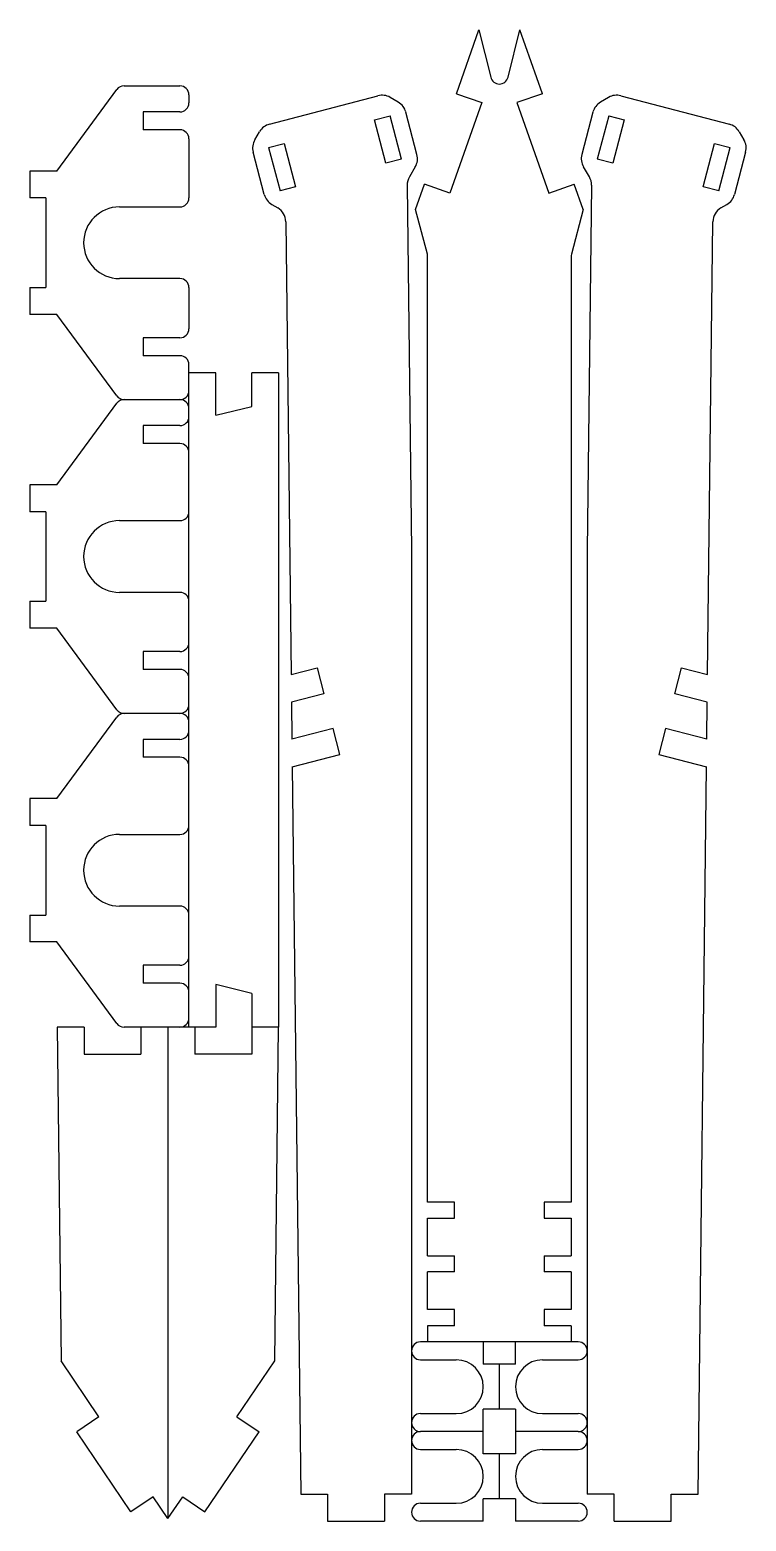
# Model space of a CAD drawing. Header units: millimetres. Extents: x -855 to -456, y -815 to 16.
import ezdxf

# ---------------------------------------------------------------- set-up
doc = ezdxf.new("R2010")
doc.units = ezdxf.units.MM

msp = doc.modelspace()

# ---------------------------------------------------------------- linework, layer by layer
at = {"color": 7, "linetype": 'Continuous', "lineweight": 25}
for p, q in [((-617.35, -19.13), (-604.84, 16.49)), ((-604.84, 16.49), (-598.23, -9.95)), ((-588.53, -9.95), (-581.92, 16.49)), ((-569.41, -19.13), (-581.92, 16.49)), ((-802.63, -14.78), (-771.46, -14.78)), ((-840.16, -62.28), (-806.66, -16.81)), ((-766.46, -19.78), (-766.46, -24.28)), ((-721.59, -36.15), (-661.1, -20.27)), ((-649.72, -23.86), (-654.27, -21.2)), ((-603.2, -24.11), (-620.96, -74.64)), ((-617.35, -19.13), (-603.2, -24.11)), ((-569.41, -19.13), (-583.56, -24.11)), ((-583.56, -24.11), (-565.8, -74.64)), ((-532.49, -21.2), (-537.04, -23.86)), ((-525.66, -20.27), (-465.17, -36.15)), ((-771.46, -29.28), (-791.96, -29.28)), ((-791.96, -29.28), (-791.96, -39.28)), ((-663.02, -33.7), (-654.32, -31.41)), ((-647.97, -55.59), (-654.32, -31.41)), ((-639.32, -53.09), (-645.56, -29.35)), ((-541.2, -29.35), (-547.44, -53.09)), ((-532.44, -31.41), (-538.79, -55.59)), ((-532.44, -31.41), (-523.74, -33.7)), ((-771.46, -39.28), (-791.96, -39.28)), ((-729.74, -44.87), (-727.08, -40.32)), ((-656.68, -57.88), (-663.02, -33.7)), ((-523.74, -33.7), (-530.08, -57.88)), ((-459.68, -40.32), (-457.02, -44.87)), ((-766.46, -44.28), (-766.46, -77.28)), ((-722.03, -49.19), (-713.32, -46.9)), ((-722.03, -49.19), (-715.68, -73.37)), ((-713.32, -46.9), (-706.97, -71.08)), ((-479.79, -71.08), (-473.44, -46.9)), ((-473.44, -46.9), (-464.73, -49.19)), ((-471.08, -73.37), (-464.73, -49.19)), ((-724.44, -75.43), (-730.67, -51.69)), ((-647.97, -55.59), (-656.68, -57.88)), ((-530.08, -57.88), (-538.79, -55.59)), ((-456.09, -51.69), (-462.32, -75.43)), ((-855.16, -62.28), (-855.16, -77.28)), ((-840.16, -62.28), (-855.16, -62.28)), ((-640.26, -59.91), (-643.54, -65.53)), ((-543.22, -65.53), (-546.5, -59.91)), ((-706.97, -71.08), (-715.68, -73.37)), ((-644.77, -70.18), (-642.38, -273.83)), ((-640.08, -83.82), (-635.11, -69.67)), ((-620.96, -74.64), (-635.11, -69.67)), ((-565.8, -74.64), (-551.65, -69.67)), ((-546.68, -83.82), (-551.65, -69.67)), ((-541.99, -70.18), (-544.38, -273.83)), ((-471.08, -73.37), (-479.79, -71.08)), ((-846.16, -77.28), (-855.16, -77.28)), ((-846.16, -77.28), (-846.16, -127.28)), ((-805.16, -82.28), (-771.46, -82.28)), ((-720.28, -80.92), (-716.9, -82.89)), ((-469.86, -82.89), (-466.48, -80.92)), ((-712.44, -90.55), (-709.48, -343.13)), ((-633.54, -108.73), (-640.08, -83.82)), ((-546.68, -83.82), (-553.22, -108.73)), ((-477.28, -343.13), (-474.32, -90.55)), ((-633.38, -637.36), (-633.38, -110)), ((-553.38, -110), (-553.38, -637.36)), ((-771.46, -122.28), (-805.16, -122.28)), ((-855.16, -127.28), (-855.16, -142.28)), ((-855.16, -127.28), (-846.16, -127.28)), ((-766.46, -127.28), (-766.46, -150.28)), ((-840.16, -142.28), (-855.16, -142.28)), ((-806.66, -187.74), (-840.16, -142.28)), ((-771.46, -155.28), (-791.96, -155.28)), ((-791.96, -155.28), (-791.96, -165.28)), ((-771.46, -165.28), (-791.96, -165.28)), ((-766.46, -539.78), (-766.46, -170.28)), ((-751.46, -174.78), (-766.46, -174.78)), ((-751.46, -198.53), (-751.46, -174.78)), ((-731.46, -193.53), (-731.46, -174.78)), ((-716.46, -174.78), (-731.46, -174.78)), ((-716.46, -174.78), (-716.46, -539.78)), ((-802.63, -189.78), (-771.46, -189.78)), ((-840.16, -237.28), (-806.66, -191.81)), ((-751.46, -198.53), (-731.46, -193.53)), ((-771.46, -204.28), (-791.96, -204.28)), ((-791.96, -204.28), (-791.96, -214.28)), ((-771.46, -214.28), (-791.96, -214.28)), ((-855.16, -237.28), (-855.16, -252.28)), ((-840.16, -237.28), (-855.16, -237.28)), ((-846.16, -252.28), (-855.16, -252.28)), ((-846.16, -252.28), (-846.16, -302.28)), ((-805.16, -257.28), (-771.46, -257.28)), ((-642.38, -273.83), (-642.38, -800.36)), ((-544.38, -273.83), (-544.38, -800.36)), ((-771.46, -297.28), (-805.16, -297.28)), ((-855.16, -302.28), (-855.16, -317.28)), ((-855.16, -302.28), (-846.16, -302.28)), ((-840.16, -317.28), (-855.16, -317.28)), ((-806.66, -362.74), (-840.16, -317.28)), ((-771.46, -330.28), (-791.96, -330.28)), ((-791.96, -330.28), (-791.96, -340.28)), ((-771.46, -340.28), (-791.96, -340.28)), ((-709.48, -343.13), (-694.97, -339.33)), ((-694.97, -339.33), (-691.17, -353.83)), ((-495.6, -353.83), (-491.79, -339.33)), ((-491.79, -339.33), (-477.28, -343.13)), ((-691.17, -353.83), (-709.3, -358.59)), ((-477.46, -358.59), (-495.6, -353.83)), ((-771.46, -364.78), (-802.63, -364.78)), ((-709.3, -358.59), (-709.06, -379.21)), ((-477.7, -379.21), (-477.46, -358.59)), ((-840.16, -412.28), (-806.66, -366.81)), ((-686.09, -373.18), (-709.06, -379.21)), ((-682.28, -387.69), (-686.09, -373.18)), ((-500.67, -373.18), (-504.48, -387.69)), ((-477.7, -379.21), (-500.67, -373.18)), ((-771.46, -379.28), (-791.96, -379.28)), ((-791.96, -379.28), (-791.96, -389.28)), ((-771.46, -389.28), (-791.96, -389.28)), ((-708.88, -394.67), (-682.28, -387.69)), ((-504.48, -387.69), (-477.88, -394.67)), ((-708.88, -394.67), (-704.12, -800.36)), ((-482.64, -800.36), (-477.88, -394.67)), ((-855.16, -412.28), (-855.16, -427.28)), ((-840.16, -412.28), (-855.16, -412.28)), ((-846.16, -427.28), (-855.16, -427.28)), ((-846.16, -427.28), (-846.16, -477.28)), ((-805.16, -432.28), (-771.46, -432.28)), ((-771.46, -472.28), (-805.16, -472.28)), ((-855.16, -477.28), (-855.16, -492.28)), ((-855.16, -477.28), (-846.16, -477.28)), ((-840.16, -492.28), (-855.16, -492.28)), ((-806.66, -537.74), (-840.16, -492.28)), ((-771.46, -505.28), (-791.96, -505.28)), ((-791.96, -505.28), (-791.96, -515.28)), ((-771.46, -515.28), (-791.96, -515.28)), ((-731.46, -521.03), (-751.46, -516.03)), ((-751.46, -516.03), (-751.46, -539.78)), ((-731.46, -521.03), (-731.46, -554.78)), ((-824.93, -539.78), (-839.93, -539.78)), ((-839.93, -539.78), (-837.75, -725.88)), ((-824.93, -539.78), (-824.93, -554.78)), ((-751.46, -539.78), (-802.63, -539.78)), ((-793.2, -539.78), (-793.2, -554.78)), ((-778.2, -539.78), (-778.2, -813.95)), ((-763.2, -539.78), (-763.2, -554.78)), ((-716.46, -539.78), (-731.46, -539.78)), ((-718.64, -725.88), (-716.46, -539.78)), ((-824.93, -554.78), (-793.2, -554.78)), ((-731.46, -554.78), (-763.2, -554.78)), ((-618.38, -637.36), (-633.38, -637.36)), ((-618.38, -646.36), (-618.38, -637.36)), ((-553.38, -637.36), (-568.38, -637.36)), ((-568.38, -637.36), (-568.38, -646.36)), ((-633.38, -667.36), (-633.38, -646.36)), ((-633.38, -646.36), (-618.38, -646.36)), ((-568.38, -646.36), (-553.38, -646.36)), ((-553.38, -646.36), (-553.38, -667.36)), ((-633.38, -667.36), (-618.38, -667.36)), ((-618.38, -676.36), (-618.38, -667.36)), ((-568.38, -667.36), (-553.38, -667.36)), ((-568.38, -667.36), (-568.38, -676.36)), ((-633.38, -697.36), (-633.38, -676.36)), ((-618.38, -676.36), (-633.38, -676.36)), ((-553.38, -676.36), (-568.38, -676.36)), ((-553.38, -676.36), (-553.38, -697.36)), ((-618.38, -697.36), (-633.38, -697.36)), ((-618.38, -706.36), (-618.38, -697.36)), ((-553.38, -697.36), (-568.38, -697.36)), ((-568.38, -697.36), (-568.38, -706.36)), ((-633.38, -706.36), (-633.38, -715.36)), ((-618.38, -706.36), (-633.38, -706.36)), ((-553.38, -706.36), (-568.38, -706.36)), ((-553.38, -706.36), (-553.38, -715.36)), ((-549.38, -715.36), (-637.38, -715.36)), ((-602.38, -715.36), (-602.38, -727.86)), ((-584.38, -727.86), (-584.38, -715.36)), ((-816.6, -757.15), (-837.75, -725.88)), ((-739.79, -757.15), (-718.64, -725.88)), ((-637.38, -725.36), (-617.38, -725.36)), ((-584.38, -727.86), (-602.38, -727.86)), ((-593.38, -752.86), (-593.38, -727.86)), ((-569.38, -725.36), (-549.38, -725.36)), ((-637.38, -755.36), (-617.38, -755.36)), ((-602.38, -777.86), (-602.38, -752.86)), ((-584.38, -752.86), (-602.38, -752.86)), ((-584.38, -752.86), (-584.38, -777.86)), ((-569.38, -755.36), (-549.38, -755.36)), ((-816.6, -757.15), (-829.03, -765.55)), ((-739.79, -757.15), (-727.36, -765.55)), ((-798.88, -810.15), (-829.03, -765.55)), ((-757.52, -810.15), (-727.36, -765.55)), ((-602.38, -765.36), (-637.38, -765.36)), ((-549.38, -765.36), (-584.38, -765.36)), ((-637.38, -775.36), (-617.38, -775.36)), ((-584.38, -777.86), (-602.38, -777.86)), ((-593.38, -802.86), (-593.38, -777.86)), ((-569.38, -775.36), (-549.38, -775.36)), ((-786.45, -801.75), (-798.88, -810.15)), ((-778.2, -813.95), (-786.45, -801.75)), ((-778.2, -813.95), (-769.94, -801.75)), ((-769.94, -801.75), (-757.52, -810.15)), ((-704.12, -800.36), (-689.12, -800.36)), ((-689.12, -800.36), (-689.12, -815.36)), ((-642.38, -800.36), (-657.38, -800.36)), ((-657.38, -800.36), (-657.38, -815.36)), ((-637.38, -805.36), (-617.38, -805.36)), ((-584.38, -802.86), (-602.38, -802.86)), ((-602.38, -815.36), (-602.38, -802.86)), ((-584.38, -802.86), (-584.38, -815.36)), ((-569.38, -805.36), (-549.38, -805.36)), ((-529.38, -800.36), (-544.38, -800.36)), ((-529.38, -815.36), (-529.38, -800.36)), ((-497.64, -800.36), (-482.64, -800.36)), ((-497.64, -815.36), (-497.64, -800.36)), ((-689.12, -815.36), (-657.38, -815.36)), ((-602.38, -815.36), (-637.38, -815.36)), ((-549.38, -815.36), (-584.38, -815.36)), ((-529.38, -815.36), (-497.64, -815.36))]:
    msp.add_line(p, q, dxfattribs=at)
for centre, radius, start, end in [((-802.63, -19.78), 5, 90, 143.61565), ((-771.46, -19.78), 5, 0, 90), ((-593.38, -8.74), 5, 194.03624, 345.96376), ((-771.46, -24.28), 5, 270, 0), ((-658.81, -28.97), 9, 59.7083, 104.7083), ((-654.26, -31.63), 9, 14.7083, 59.7083), ((-532.5, -31.63), 9, 120.2917, 165.2917), ((-527.95, -28.97), 9, 75.2917, 120.2917), ((-771.46, -44.28), 5, 0, 90), ((-719.31, -44.85), 9, 104.7083, 149.7083), ((-467.45, -44.85), 9, 30.2917, 75.2917), ((-721.97, -49.41), 9, 149.7083, 194.7083), ((-464.79, -49.41), 9, 345.2917, 30.2917), ((-648.03, -55.37), 9, 329.7083, 14.7083), ((-538.73, -55.37), 9, 165.2917, 210.2917), ((-635.77, -70.07), 9, 149.7083, 180.67206), ((-550.99, -70.07), 9, 359.32794, 30.2917), ((-805.16, -102.28), 20, 90, 270), ((-771.46, -77.28), 5, 270, 0), ((-715.74, -73.15), 9, 194.7083, 239.7083), ((-721.44, -90.66), 9, 0.67206, 59.7083), ((-465.32, -90.66), 9, 120.2917, 179.32794), ((-471.02, -73.15), 9, 300.2917, 345.2917), ((-638.38, -110), 5, 360, 14.7083), ((-548.38, -110), 5, 165.2917, 180), ((-771.46, -127.28), 5, 0, 90), ((-771.46, -150.28), 5, 270, 0), ((-771.46, -170.28), 5, 0, 90), ((-802.63, -184.78), 5, 216.38435, 270), ((-802.63, -194.78), 5, 90, 143.61565), ((-771.46, -184.78), 5, 270, 0), ((-771.46, -194.78), 5, 0, 90), ((-771.46, -199.28), 5, 270, 0), ((-771.46, -219.28), 5, 0, 90), ((-805.16, -277.28), 20, 90, 270), ((-771.46, -252.28), 5, 270, 360), ((-771.46, -302.28), 5, 0, 90), ((-771.46, -325.28), 5, 270, 0), ((-771.46, -345.28), 5, 0, 90), ((-802.63, -359.78), 5, 216.38435, 270), ((-802.63, -369.78), 5, 90, 143.61565), ((-771.46, -359.78), 5, 270, 0), ((-771.46, -369.78), 5, 0, 90), ((-771.46, -374.28), 5, 270, 0), ((-771.46, -394.28), 5, 0, 90), ((-805.16, -452.28), 20, 90, 270), ((-771.46, -427.28), 5, 270, 0), ((-771.46, -477.28), 5, 0, 90), ((-771.46, -500.28), 5, 270, 0), ((-771.46, -520.28), 5, 0, 90), ((-802.63, -534.78), 5, 216.38435, 270), ((-771.46, -534.78), 5, 270, 0), ((-637.38, -720.36), 5, 90, 270), ((-549.38, -720.36), 5, 270, 90), ((-617.38, -740.36), 15, 270, 90), ((-569.38, -740.36), 15, 90, 270), ((-637.38, -760.36), 5, 90, 270), ((-549.38, -760.36), 5, 270, 90), ((-637.38, -770.36), 5, 90, 270), ((-549.38, -770.36), 5, 270, 90), ((-617.38, -790.36), 15, 270, 90), ((-569.38, -790.36), 15, 90, 270), ((-637.38, -810.36), 5, 90, 270), ((-549.38, -810.36), 5, 270, 90)]:
    msp.add_arc(centre, radius, start, end, dxfattribs=at)

doc.saveas('drawing.dxf')
